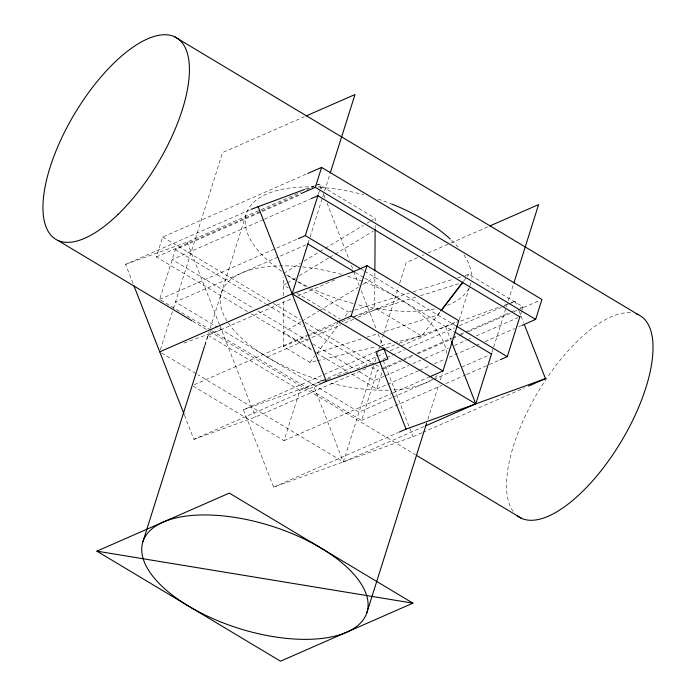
<?xml version="1.0" encoding="UTF-8"?>
<svg xmlns="http://www.w3.org/2000/svg" width="696" height="696" viewBox="0 0 696 696"><rect width="100%" height="100%" fill="white"/><g stroke="black" fill="none" stroke-linecap="round" stroke-linejoin="round"><path stroke-width="0.52" stroke-dasharray="3.48 2.61" d="M316.219 360.937L309.894 362.425L283.307 346.495L283.577 299.176M283.594 295.696L283.707 277.043M439.55 312.6L421.628 336.02L374.683 307.884L374.892 271.884M375.135 228.392L375.153 225.626M375.179 221.015L375.188 218.248L321.013 185.771L318.037 187.076M247.506 311.582L156.4 256.972L162.681 237.04L306.701 173.93M210.827 330.113L159.636 299.428L175.34 249.612L301.194 194.454M160.376 349.784L173.078 309.52M173.4 308.485L222.563 152.563L304.213 116.78M204.946 344.99L208.861 332.566M210.166 328.434L246.375 213.568M204.859 345.608L208.095 335.35L292.52 298.349M318.316 194.332L319.786 189.66M320.03 188.886L321.013 185.771M308.111 243.226L309.737 238.058M310.059 237.023L322.431 197.786M322.761 196.759L329.6 175.07M193.175 386.167L284.055 440.646L299.898 390.378L383.835 353.594M373.613 365.879L343.337 461.909L197.942 374.761M374.918 361.755L377.197 354.525M377.519 353.49L378.493 350.392M378.824 349.357L383.383 334.906M383.705 333.871L398.356 287.405M399.661 283.272L406.168 262.627L418.122 257.389M211.758 330.67L361.607 420.497L377.31 370.672L400.104 360.685M351.628 373.996L376.727 389.038L382.696 370.107M427.883 419.201L438.976 384.018M440.281 379.877L442.238 373.674M459.203 319.864L469.643 286.752M492.037 352.246L493.342 348.122M493.673 347.087L506.044 307.85M506.366 306.814L507.993 301.655M508.324 300.62L513.526 284.099M520.53 314.618L521.756 310.729M522 309.946L522.983 306.832L468.808 274.363L464.684 275.651M439.741 312.469L437.801 315.01L382.182 332.41M463.64 281.132L468.808 274.363M309.894 362.425L314.94 355.839M316.958 353.203L339.665 323.536M345.146 316.341L348.392 312.113L353.533 310.494M283.724 273.345L300.359 263.332M304.048 261.104L318.829 252.196M319.76 251.639L324.38 248.855M325.302 248.298L363.181 225.478M366.879 223.251L369.646 221.589M370.568 221.032L375.188 218.248M286.43 283.49L283.655 285.16L288.301 287.944M287.352 282.933L295.67 277.921M299.367 275.694L328.93 257.885M329.852 257.329L373.274 231.168M300.942 321.813L283.394 332.384L312.713 349.966M301.873 321.256L318.498 311.234M319.421 310.677L358.223 287.3M362.842 284.516L374.857 277.286M133.032 283.463L125.567 264.358L251.03 209.374M125.567 264.358L187.18 242.051L300.689 192.305M306.666 189.686L313.635 186.632M317.611 184.884L319.603 184.014L321.569 189.042M156.4 256.972L260.687 211.271M261.679 210.836L301.411 193.427M263.366 219.623L172.199 259.573L254.11 308.667M264.358 219.188L309.946 199.213M159.636 299.428L297.375 239.067M305.875 244.87L175.435 302.029L217.378 327.172M298.01 295.948L336.22 279.2M422.098 255.641L424.09 254.771M428.075 253.022L449.981 243.426M450.973 242.991L487.818 226.844M194.236 384.74L336.264 322.5M267.238 357.057L340.918 324.771M344.903 323.022L353.864 319.099M357.848 317.35L399.669 299.028M422.002 432.747L413.041 436.67L273.632 487.148L243.435 409.814L374.866 352.211M390.282 350.767L458.812 320.734M184.466 415.216L193.888 439.35L318.35 384.81M382.844 359.336L385.836 358.031M386.828 357.596L404.75 349.74M408.735 347.991L454.54 327.92M459.517 325.737L501.337 307.415M502.329 306.98L508.306 304.361M509.298 303.917L515.275 301.307L517.232 306.327M193.888 439.35L255.502 417.043L367.018 368.175M404.072 358.945L412.989 355.038M416.947 353.298L451.634 338.099M452.626 337.664L456.585 335.933M460.552 334.193L464.519 332.453M465.502 332.027L510.098 312.478M511.09 312.043L516.04 309.877M520.008 308.137L522.983 306.832M383.009 369.115L401.879 360.841M402.88 360.406L413.798 355.621M417.774 353.881L451.547 339.082M452.539 338.647L458.499 336.038M459.49 335.603L464.458 333.419M468.425 331.679L510.142 313.4M514.118 311.66L517.093 310.355M518.085 309.92L539.939 300.341M384.079 376.292L374.17 380.634L359.275 371.707M385.071 375.857L408.856 365.435M412.815 363.704L420.741 360.224M424.708 358.492L448.494 348.07M454.436 345.46L466.329 340.248M467.32 339.813L472.271 337.647M476.238 335.907L517.859 317.672M376.727 389.038L386.663 384.688M387.655 384.253L418.444 370.759M419.436 370.324L430.363 365.539M434.339 363.799L445.257 359.005M449.233 357.265L475.055 345.955M476.047 345.512L481.014 343.337M484.99 341.597L514.788 328.538M518.755 326.798L520.747 325.928M284.055 440.646L392.309 393.205M393.301 392.77L428.066 377.536M391.9 397.694L359.04 412.093L218.309 327.729M392.901 397.251L432.729 379.798M433.721 379.363L489.479 354.925M361.607 420.497L441.873 385.323M445.832 383.583L465.65 374.9M466.642 374.465L488.444 364.904M489.436 364.478L499.345 360.128M273.632 487.148L398.095 432.608M423.986 426.57L343.337 461.909L313.139 384.575M422.994 432.312L524.558 387.803M283.307 346.495L307.145 336.42M308.137 336.003L337.934 323.414M341.91 321.735L351.837 317.533M352.837 317.115L374.683 307.884M305.466 189.138L314.557 185.841M315.566 185.475L319.603 184.014M183.97 343.076L221.337 329.547M385.967 348.122L398.086 343.728M399.104 343.363L456.68 322.518M460.726 321.056L499.11 307.154M504.165 305.327L507.193 304.23M511.229 302.769L515.275 301.307M243.435 409.814L326.276 379.825M327.285 379.45L331.322 377.989M337.386 375.796L343.45 373.604M344.459 373.239L350.523 371.038M356.578 368.845L362.642 366.653M363.651 366.287L374.761 362.259M354.56 310.172L409.109 293.077M413.224 291.781L453.366 279.2M457.481 277.913L463.658 275.973M354.534 316.367L416.286 297.009M420.41 295.722L460.543 283.133M317.289 352.707L362.607 338.534M366.731 337.247L378.058 333.697M317.272 360.685L376.301 346.73M381.573 345.486L393.17 342.745M394.223 342.502L421.628 336.02M361.876 269.5L363.73 270.613M364.652 271.17L456.324 326.12M355.395 272.493L363.782 277.521M364.713 278.078L454.192 331.705M286.5 275.007L296.661 281.106M297.584 281.654L308.667 288.301M309.59 288.857L348.392 312.113M296.661 292.955L340.327 319.125M162.681 237.04L272.38 302.795M273.31 303.36L300.272 319.516M304.918 322.3L374.648 364.095M375.579 364.652L380.225 367.445M175.34 249.612L265.628 303.726M266.559 304.282L303.787 326.598M308.441 329.391L367.07 364.539M371.725 367.323L377.31 370.672M257.833 310.903L309.015 341.588M312.739 343.815L354.621 368.923M251.221 313.809L315.375 352.263M316.297 352.82L347.913 371.768M192.87 321.334L208.696 330.817M209.626 331.374L415.347 454.697M208.095 335.35L299.898 390.378M161.594 352.968L197.011 374.196M518.798 310.346L523.505 322.396M445.57 326.537L451.06 340.605M323.927 195.08L325.102 198.099M327.068 203.128L349.444 260.452M351.41 265.481L352.585 268.491M353.768 271.51L359.267 285.595M361.224 290.624L376.536 329.843M378.111 333.863L382.817 345.938M383.235 360.345L413.041 436.67M187.18 242.051L219.379 324.519M219.771 325.519L255.502 417.043M513.135 511.403A117.467 48.407 -59.1 0 1 537.843 392.3A117.467 48.407 -59.1 0 1 631.368 312.835M470.8 282.924A117.467 53.696 17.5 0 1 447.519 305.231M434.582 308.937A117.467 53.696 17.5 0 1 357.031 304.526M353.15 303.526A117.467 53.696 17.5 0 1 311.721 288.509M307.101 286.291A117.467 53.696 17.5 0 1 285.865 274.224M281.532 271.292A117.467 53.696 17.5 0 1 313.461 186.998M319.716 187.302A117.467 53.696 17.5 0 1 363.521 194.723M378.041 199.065A117.467 53.696 17.5 0 1 391.944 204.119M451.652 240.381A117.467 53.696 17.5 0 1 458.003 247.063M463.997 254.954A117.467 53.696 17.5 0 1 471.479 278.365M437.236 375.649A117.467 53.696 17.5 0 1 435.2 377.319M432.207 379.407A117.467 53.696 17.5 0 1 392.44 390.021M388.446 390.186A117.467 53.696 17.5 0 1 328.39 382.478M323.353 381.077A117.467 53.696 17.5 0 1 228.123 322.7M226.983 320.934A117.467 53.696 17.5 0 1 299.645 266.603M302.543 266.881A117.467 53.696 17.5 0 1 341.536 274.433M347.574 276.199A117.467 53.696 17.5 0 1 446.571 353.699"/><path stroke-width="1.04" d="M374.892 270.909L375.127 229.315M142.95 541.601L204.615 346.025M301.411 193.427L315.314 187.328L321.595 167.397L541.923 299.471L535.642 319.403L521.739 325.493M298.366 238.632L305.309 235.596L318.072 195.115M308.111 243.226L292.155 293.816L159.732 351.854M330.243 173.008L354.995 94.534L306.205 115.91M337.255 322.065L351.158 315.975L367.01 265.707L458.812 320.734L442.96 371.003L429.058 377.093M366.87 612.706A117.467 53.696 17.5 0 0 213.35 515.162A117.467 53.696 17.5 0 0 184.51 603.589A117.467 53.696 17.5 0 0 366.87 612.706L426.578 423.342M491.715 353.281L475.76 403.88L425.978 425.691M513.857 283.063L538.6 204.589L489.81 225.974M500.337 359.693L507.271 356.656L520.034 316.175M441.673 309.929L462.988 281.984M440.838 310.929L462.605 282.489M307.693 173.495L321.595 167.397M251.03 209.374L304.457 189.503M310.938 198.778L317.872 195.733L519.842 316.802M353.107 271.805L367.01 265.707M319.342 384.366L326.311 381.312L387.924 359.005L383.609 347.948M96.892 551.145L229.323 493.107L412.928 603.162L280.497 661.2L96.892 551.145L412.928 603.162M399.086 432.173L406.055 429.119L545.464 378.641L524.288 324.406M528.542 386.054L545.464 378.641M353.768 271.51L292.155 293.816L475.76 403.88L451.452 341.606M384.958 348.487L375.866 351.776L406.055 429.119M174.531 36.74L638.11 314.627M315.314 187.328L535.642 319.403M305.309 235.596L360.946 268.943M456.324 326.12L507.271 356.656M307.867 244L354.464 271.927M455.123 332.27L491.472 354.055M351.158 315.975L442.96 371.003M57.89 240.425L191.939 320.778M416.278 455.254L521.469 518.303M257.999 206.321L326.311 381.312M133.815 285.473L184.075 414.207M636.283 313.905A117.467 48.407 -59.1 0 1 622.355 439.594A117.467 48.407 -59.1 0 1 517.258 515.745M391.944 204.119A117.467 53.696 17.5 0 1 450.225 239.041M118.05 214.411A117.467 48.407 -59.1 0 0 178.742 39.298A117.467 48.407 -59.1 0 0 51.835 162.037A117.467 48.407 -59.1 0 0 118.05 214.411"/></g></svg>
